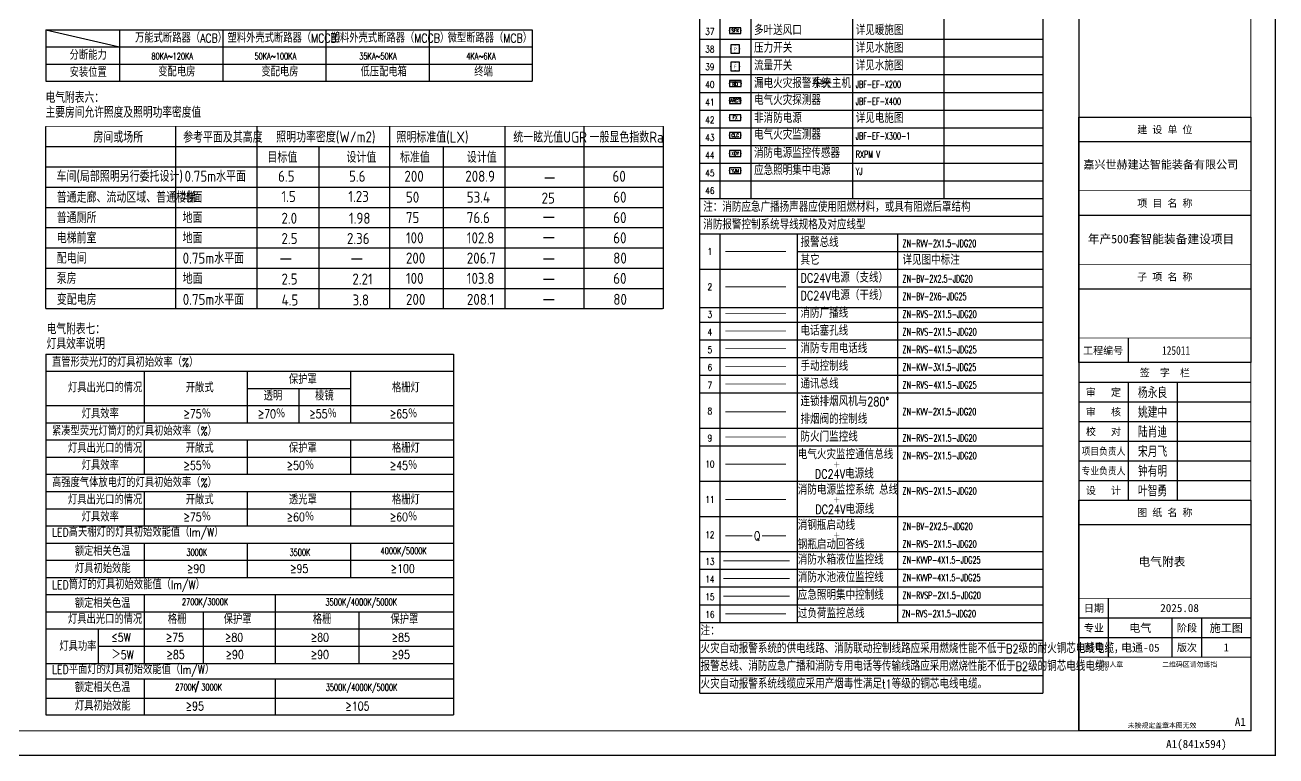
# Model space of a CAD drawing. Extents: x -1396510 to 1250330, y -1892470 to 1623980.
# Drawn here: x -1173634 to -1122695, y -222385 to -192610 of the extents above; entities that cross this region are included whole.
import ezdxf
from ezdxf.enums import TextEntityAlignment as Align

# ---------------------------------------------------------------- set-up
doc = ezdxf.new("R2010")
doc.units = 0
doc.header["$LTSCALE"] = 1000
doc.header["$MEASUREMENT"] = 0
doc.linetypes.add('DASH', pattern=[0.35, 0.25, -0.1])
doc.layers.get('Defpoints').update_dxf_attribs({"color": 210})
for name, color, linetype in [('0-cxFrame', 155, 'Continuous'), ('DIM-照明', 3, 'Continuous'), ('EQUIP-消防', 3, 'Continuous'), ('qianming', 155, 'Continuous'), ('TEL_TEXT', 7, 'Continuous'), ('WIRE-消防', 5, 'DASH'), ('WIRE-照明', 1, 'Continuous'), ('电气系统图', 7, 'Continuous'), ('经纶图框—文字', 3, 'Continuous')]:
    doc.layers.add(name, color=color, linetype=linetype)
doc.layers.add('0-cxText', color=131, linetype='Continuous', lineweight=25)
doc.styles.add('_TEL_ATTDEF', font='GBENOR', dxfattribs={"width": 0.8, "height": 3, "bigfont": 'GBCBIG'})
doc.styles.add('_TEL_DIM', font='SIMPLEX', dxfattribs={"width": 0.8, "height": 3.5, "bigfont": 'HZTXT'})
doc.styles.add('BZHZ', font='bzxw', dxfattribs={"width": 0.8, "bigfont": 'bzhz'})
doc.styles.add('cx_biaoti', font='')
doc.styles.add('cx_tuming', font='simhei.ttf')
doc.styles.add('cx_tuqian1', font='')
doc.styles.add('GPS', font='gbenor.shx', dxfattribs={"width": 0.8, "bigfont": 'gbcbig.shx'})
doc.styles.get("Standard").update_dxf_attribs({"font": 'gbenor.shx', "bigfont": 'gbcbig.shx'})
doc.styles.add('TG_LINETYPE', font='SIMPLEX', dxfattribs={"width": 0.8, "height": 3, "bigfont": 'HZTXT'})
doc.styles.add('TKJY_宋体', font='', dxfattribs={"width": 0.8})
doc.styles.add('黑体', font='simhei.ttf', dxfattribs={"height": 12})
doc.styles.get('cx_biaoti').set_extended_font_data('SimSun')
doc.styles.get('cx_tuqian1').set_extended_font_data('SimSun')
doc.styles.get('TKJY_宋体').set_extended_font_data('SimSun')
doc.linetypes.add('TG_B', pattern='A,1,-0.3,["B",TG_LINETYPE,S=0.1,R=0,X=-0.25,Y=-0.15],0', length=1.3)
doc.linetypes.add('TG_G', pattern='A,1,-0.3,["G",TG_LINETYPE,S=0.1,R=0,X=-0.25,Y=-0.15],0', length=1.3)
doc.linetypes.add('TG_H', pattern='A,1,-0.3,["H",TG_LINETYPE,S=0.1,R=0,X=-0.25,Y=-0.15],0', length=1.3)
doc.linetypes.add('TG_M', pattern='A,1,-0.3,["M",TG_LINETYPE,S=0.1,R=0,X=-0.25,Y=-0.15],0', length=1.3)
doc.linetypes.add('TG_N', pattern='A,1,-0.3,["N",TG_LINETYPE,S=0.1,R=0,X=-0.25,Y=-0.15],0', length=1.3)
doc.linetypes.add('TG_O', pattern='A,1,-0.3,["O",TG_LINETYPE,S=0.1,R=0,X=-0.25,Y=-0.15],0', length=1.3)
doc.linetypes.add('TG_S', pattern='A,1,-0.3,["S",TG_LINETYPE,S=0.1,R=0,X=-0.25,Y=-0.15],0', length=1.3)
doc.linetypes.add('TG_X', pattern='A,1,-0.3,["X",TG_LINETYPE,S=0.1,R=0,X=-0.25,Y=-0.15],0', length=1.3)
doc.linetypes.add('TG_Y', pattern='A,1,-0.3,["Y",TG_LINETYPE,S=0.1,R=0,X=-0.25,Y=-0.15],0', length=1.3)
doc.linetypes.add('TG_YJ', pattern='A,1,-0.6,["YJ",TG_LINETYPE,S=0.1,R=0,X=-0.6,Y=-0.15],0', length=1.6)
doc.linetypes.add('TG_YW', pattern='A,1,-0.6,["YW",TG_LINETYPE,S=0.1,R=0,X=-0.6,Y=-0.15],0', length=1.6)
doc.linetypes.add('TG_Z', pattern='A,1,-0.3,["Z",TG_LINETYPE,S=0.1,R=0,X=-0.25,Y=-0.15],0', length=1.3)

# ---------------------------------------------------------------- blocks, each defined once
blk = doc.blocks.new('$equip$00001927')
for p, q in [((0.65, 0.65), (-0.65, 0.65)), ((-0.65, 0.65), (-0.65, 0)), ((-0.65, 0), (0.65, 0)), ((0.65, 0), (0.65, 0.65))]:
    blk.add_line(p, q)
for p in [(-0.65, 0.33), (0, 0.65), (0, 0), (0.65, 0.33)]:
    blk.add_point(p)
at = {"color": 7, "style": '_TEL_DIM'}
blk.add_attdef('$TEXT$', text='', height=0.34, dxfattribs=at).set_placement((0.01, 0.34), align=Align.MIDDLE_CENTER)
at = {"color": 7, "style": '_TEL_DIM', "flags": 1}
blk.add_attdef('A', text='', height=0.00002, dxfattribs=at).set_placement((0, 0), align=Align.MIDDLE_CENTER)
blk = doc.blocks.new('$equip$00001923')
for p, q in [((-0.65, 0.65), (-0.65, 0)), ((0.65, 0.65), (-0.65, 0.65)), ((-0.65, 0.5), (0.65, 0.5)), ((-0.65, 0), (0.65, 0)), ((0.65, 0), (0.65, 0.65))]:
    blk.add_line(p, q)
for p in [(-0.65, 0.33), (0, 0.65), (0, 0), (0.65, 0.33)]:
    blk.add_point(p)
at = {"color": 7, "style": '_TEL_DIM'}
blk.add_attdef('$TEXT$', text='', height=0.36, dxfattribs=at).set_placement((-0.02, 0.24), align=Align.MIDDLE_CENTER)
at = {"color": 7, "style": '_TEL_DIM', "flags": 1}
blk.add_attdef('A', text='', height=0.00002, dxfattribs=at).set_placement((0, 0), align=Align.MIDDLE_CENTER)
blk = doc.blocks.new('$equip$00003128')
for p, q in [((-0.5, 0.5), (-0.5, -0.5)), ((0.5, 0.5), (-0.5, 0.5)), ((0.5, -0.5), (0.5, 0.5)), ((-0.5, -0.5), (0.5, -0.5))]:
    blk.add_line(p, q)
at = {"const_width": 0.0571}
blk.add_lwpolyline([(-0.5, 0.5), (0.5, 0.5), (0.5, -0.5), (-0.5, -0.5), (-0.5, 0.5), (0.5, 0.5)], dxfattribs=at)
for p in [(-0.5, 0), (0, 0.5), (0.5, 0), (0, -0.5)]:
    blk.add_point(p)
at = {"color": 7, "style": '_TEL_DIM'}
blk.add_attdef('$TEXT$', text='', height=0.4, dxfattribs=at).set_placement((0.03, -0.01), align=Align.MIDDLE_CENTER)
at = {"color": 7, "style": '_TEL_DIM', "flags": 1}
for tag, height, p in [('A', 0.00002, (0, 0)), ('B', 0.4, (0.75, -0.25))]:
    blk.add_attdef(tag, text='', height=height, dxfattribs=at).set_placement(p, align=Align.MIDDLE_CENTER)
blk = doc.blocks.new('$equip$00002755')
for p, q in [((0.5, 0.5), (-0.5, 0.5)), ((-0.5, 0.5), (-0.5, -0.5)), ((0.5, -0.5), (0.5, 0.5)), ((-0.5, -0.5), (0.5, -0.5))]:
    blk.add_line(p, q)
at = {"const_width": 0.0571}
blk.add_lwpolyline([(-0.5, 0.5), (0.5, 0.5), (0.5, -0.5), (-0.5, -0.5), (-0.5, 0.5), (0.5, 0.5)], dxfattribs=at)
for p in [(-0.5, 0), (0, 0.5), (0.5, 0), (-0.03, -0.5)]:
    blk.add_point(p)
at = {"color": 7}
blk.add_attdef('$TEXT$', text='', height=0.4, dxfattribs=at).set_placement((0.03, -0.01), align=Align.MIDDLE_CENTER)
at = {"color": 7, "flags": 1}
for tag, height, p in [('A', 0.00002, (0, 0)), ('B', 0.4, (0.75, -0.25))]:
    blk.add_attdef(tag, text='', height=height, dxfattribs=at).set_placement(p, align=Align.MIDDLE_CENTER)
blk = doc.blocks.new('A$C48467441')
at = {"layer": '电气系统图', "const_width": 15}
for points in [[(0, 100), (200, 100)], [(100, 0), (100, 200)]]:
    blk.add_lwpolyline(points, dxfattribs=at)
blk = doc.blocks.new('zjcx_lan_qianzi(Dragon)')
for p, q in [((-7000, 4800), (0, 4800)), ((-5000, 4800), (-5000, 0)), ((-3000, 4800), (-3000, 0)), ((-7000, 4000), (0, 4000)), ((-7000, 3200), (0, 3200)), ((-7000, 2400), (0, 2400)), ((-7000, 1600), (0, 1600)), ((-7000, 800), (0, 800))]:
    blk.add_line(p, q)
at = {"const_width": 30}
blk.add_lwpolyline([(-7000, 5600), (0, 5600)], dxfattribs=at)
blk.add_lwpolyline([(-7000, 5600), (0, 5600), (0, 0), (-7000, 0)], close=True, dxfattribs=at)
at = {"style": 'cx_biaoti'}
for s, p in [('签  字  栏', (-3500, 5200)), ('审   定', (-6000, 4400)), ('审   核', (-6000, 3600)), ('校   对', (-6000, 2800)), ('设   计', (-6000, 400))]:
    blk.add_text(s, height=300, dxfattribs=at).set_placement(p, align=Align.MIDDLE)
at = {"style": 'cx_biaoti', "width": 0.85}
for s, p in [('项目负责人', (-6000, 2000)), ('专业负责人', (-6000, 1200))]:
    blk.add_text(s, height=300, dxfattribs=at).set_placement(p, align=Align.MIDDLE)
blk = doc.blocks.new('T-签字(Dragon)')
at = {"layer": '0-cxFrame'}
blk.add_blockref('zjcx_lan_qianzi(Dragon)', (0, 0), dxfattribs=at)
at = {"layer": 'qianming', "style": 'BZHZ', "width": 0.8}
for s, p in [('杨永良', (-4000, 4400)), ('姚建中', (-4000, 3600)), ('陆肖迪', (-4000, 2800)), ('宋月飞', (-4000, 2000)), ('钟有明', (-4000, 1200)), ('叶智勇', (-4000, 400))]:
    blk.add_text(s, height=450, dxfattribs=at).set_placement(p, align=Align.MIDDLE)
blk = doc.blocks.new('zjcx_lan_tuming(Dragon)')
for p, q in [((-7000, 8400), (0, 8400)), ((-5800, 3000), (-5800, 5400)), ((-7000, 4600), (0, 4600)), ((-3200, 3000), (-3200, 4600)), ((-2000, 3000), (-2000, 4600)), ((-7000, 3800), (0, 3800))]:
    blk.add_line(p, q)
at = {"const_width": 30}
for points in [[(-7000, 9400), (0, 9400)], [(-7000, 5400), (0, 5400)], [(-7000, 3000), (0, 3000)], [(-7000, 0), (0, 0)]]:
    blk.add_lwpolyline(points, dxfattribs=at)
blk.add_lwpolyline([(-7000, 9400), (0, 9400), (0, 0), (-7000, 0)], close=True)
at = {"style": 'cx_biaoti'}
for s, p in [('图 纸 名 称', (-3500, 8900)), ('日期', (-6388, 5000)), ('专业', (-6388, 4200)), ('阶段', (-2600, 4200)), ('图号', (-6388, 3400)), ('版次', (-2600, 3400))]:
    blk.add_text(s, height=300, dxfattribs=at).set_placement(p, align=Align.MIDDLE)
for s, p in [('出图人章', (-6316, 2607)), ('二维码区请勿遮挡', (-3609, 2607)), ('未按规定盖章本图无效', (-5013, 120))]:
    blk.add_text(s, height=200, dxfattribs=at).set_placement(p)
blk = doc.blocks.new('T-图签(Dragon)')
blk.add_blockref('zjcx_lan_tuming(Dragon)', (0, 0))
at = {"color": 3, "style": 'cx_biaoti'}
for s, p in [('2025.08', (-2900, 5000)), ('电气', (-4500, 4200)), ('施工图', (-1000, 4200))]:
    blk.add_text(s, height=330, dxfattribs=at).set_placement(p, align=Align.MIDDLE)
blk = doc.blocks.new('zjcx_lan_xiangmu(Dragon)')
for p, q in [((-7000, 9000), (0, 9000)), ((-7000, 6000), (0, 6000)), ((-7000, 3000), (0, 3000)), ((-5000, 1000), (-5000, 0))]:
    blk.add_line(p, q)
at = {"const_width": 30}
for points in [[(-7000, 10000), (0, 10000)], [(-7000, 7000), (0, 7000)], [(-7000, 7000), (0, 7000)], [(-7000, 4000), (0, 4000)], [(-7000, 4000), (0, 4000)], [(-7000, 1000), (0, 1000)], [(-7000, 0), (0, 0)]]:
    blk.add_lwpolyline(points, dxfattribs=at)
blk.add_lwpolyline([(-7000, 10000), (0, 10000), (0, 0), (-7000, 0)], close=True)
at = {"style": 'cx_biaoti'}
for s, p in [('建 设 单 位', (-3500, 9500)), ('项 目 名 称', (-3500, 6500)), ('子 项 名 称', (-3500, 3500)), ('工程编号', (-6013, 500))]:
    blk.add_text(s, height=300, dxfattribs=at).set_placement(p, align=Align.MIDDLE)
blk = doc.blocks.new('T-项目(Dragon)')
blk.add_blockref('zjcx_lan_xiangmu(Dragon)', (0, 0))
at = {"color": 3, "style": 'cx_tuming'}
for s, height, p in [('嘉兴世赫建达智能装备有限公司', 330, (-6816, 7901)), ('年产500套智能装备建设项目 ', 350, (-6638, 4859))]:
    blk.add_text(s, height=height, dxfattribs=at).set_placement(p)
at = {"layer": '经纶图框—文字', "color": 4, "style": 'TKJY_宋体', "width": 0.8}
blk.add_text('125011', height=350, dxfattribs=at).set_placement((-3042, 316), align=Align.CENTER)
blk = doc.blocks.new('zjcx_T1(Dragon)')
at = {"layer": '0-cxFrame', "const_width": 50}
blk.add_lwpolyline([(-7000, 0), (0, 0), (0, 57400), (-7000, 57400)], close=True, dxfattribs=at)
at = {"layer": '0-cxFrame'}
for name, p in [('T-项目(Dragon)', (0, 15000)), ('T-签字(Dragon)', (0, 9400)), ('T-图签(Dragon)', (0, 0))]:
    blk.add_blockref(name, p, dxfattribs=at)
blk = doc.blocks.new('TK22.A1 L(Dragon)')
at = {"layer": '0-cxFrame', "color": 7, "const_width": 0.5}
blk.add_lwpolyline([(0, 0), (-841, 0), (-841, 594), (0, 594)], close=True, dxfattribs=at)
at = {"layer": '0-cxFrame', "const_width": 0.5}
for points in [[(-80, 10), (-821, 10), (-821, 584), (-80, 584)], [(-10, 10), (-80, 10), (-80, 584), (-10, 584)]]:
    blk.add_lwpolyline(points, close=True, dxfattribs=at)
at = {"layer": '0-cxFrame', "xscale": 0.01, "yscale": 0.01, "zscale": 0.01}
blk.add_blockref('zjcx_T1(Dragon)', (-10, 10), dxfattribs=at)
at = {"style": '黑体', "flags": 4}
blk.add_attdef('图幅', text='', height=3.3, dxfattribs=at).set_placement((-40, 3), align=Align.RIGHT)
at = {"layer": '0-cxFrame', "style": '黑体'}
blk.add_text('(841x594)', height=3.3, dxfattribs=at).set_placement((-40, 3))
at = {"layer": '0-cxText', "flags": 4}
for tag, height, style, p in [('建设单位', 3.5, 'cx_tuming', (-45, 240)), ('项目名称', 3.5, 'cx_tuming', (-45, 210)), ('子项名称', 3.5, 'cx_tuming', (-45, 180)), ('工程编号', 3.3, 'cx_tuqian1', (-35, 165)), ('图名1', 3.5, 'cx_tuming', (-45, 87)), ('图名2', 3.5, 'cx_tuming', (-45, 79)), ('图名3', 3.5, 'cx_tuming', (-45, 71)), ('出图日期', 3.3, 'cx_tuqian1', (-39, 60)), ('专业', 3.3, 'cx_tuqian1', (-55, 52)), ('图号', 3.3, 'cx_tuqian1', (-55, 44)), ('版次', 3.3, 'cx_tuqian1', (-20, 44))]:
    blk.add_attdef(tag, text='', height=height, dxfattribs=dict(at, style=style)).set_placement(p, align=Align.MIDDLE)
at = {"layer": 'Defpoints', "color": 6, "flags": 4}
for tag, height, style, p in [('tufu', 3.3, '黑体', (-12, 12)), ('dwfname', 4, 'cx_tuqian1', (-80, 3))]:
    blk.add_attdef(tag, text='', height=height, dxfattribs=dict(at, style=style)).set_placement(p, align=Align.RIGHT)

msp = doc.modelspace()

# ---------------------------------------------------------------- linework, layer by layer
for p, q in [((-1172779.6, -192802.2), (-1152979.6, -192802.2)), ((-1172779.6, -192802.2), (-1172779.6, -194902.2)), ((-1169779.6, -192802.2), (-1169779.6, -194902.2)), ((-1165579.6, -192802.2), (-1165579.6, -194902.2)), ((-1161379.6, -192802.2), (-1161379.6, -194902.2)), ((-1157179.6, -192802.2), (-1157179.6, -194902.2)), ((-1152979.6, -192802.2), (-1152979.6, -194902.2)), ((-1172779.6, -193502.2), (-1152979.6, -193502.2)), ((-1172779.6, -194202.2), (-1152979.6, -194202.2)), ((-1172779.6, -194902.2), (-1152979.6, -194902.2)), ((-1172779.6, -204163.5), (-1172779.6, -196738.5)), ((-1167488.5, -204163.5), (-1167488.5, -196738.5)), ((-1164180.7, -204163.5), (-1164180.7, -196738.5)), ((-1158784.5, -204163.5), (-1158784.5, -196738.5)), ((-1154080.6, -204163.5), (-1154080.6, -196738.5)), ((-1150859, -204163.5), (-1150859, -196738.5)), ((-1147643.8, -196738.5), (-1147643.8, -204163.5)), ((-1172779.6, -197563.5), (-1147643.8, -197563.5)), ((-1161657.2, -204163.5), (-1161657.2, -197563.5)), ((-1156594.6, -204163.5), (-1156594.6, -197563.5)), ((-1172779.6, -198388.5), (-1147643.8, -198388.5)), ((-1152463.4, -198831.5, 54950), (-1152069.7, -198831.5, 54950)), ((-1172779.6, -199213.5), (-1147678.5, -199213.5)), ((-1172779.6, -200038.5), (-1147678.5, -200038.5)), ((-1152521.7, -200435.8), (-1152084.2, -200435.8)), ((-1172779.6, -200863.5), (-1147678.5, -200863.5)), ((-1172779.6, -201688.5), (-1147678.5, -201688.5)), ((-1152521.7, -201260.8), (-1152084.2, -201260.8)), ((-1163227.6, -202134), (-1162790.2, -202134)), ((-1160338.3, -202134), (-1159900.8, -202134)), ((-1152521.7, -202134), (-1152084.2, -202134)), ((-1172779.6, -202513.5), (-1147678.5, -202513.5)), ((-1152521.7, -202959), (-1152084.2, -202959)), ((-1172779.6, -203338.5), (-1147678.5, -203338.5)), ((-1172779.6, -204163.5), (-1147678.5, -204163.5)), ((-1172779.6, -204163.5), (-1147678.5, -204163.5)), ((-1172779.6, -204163.5), (-1147678.5, -204163.5)), ((-1172779.6, -204163.5), (-1147678.5, -204163.5)), ((-1172779.6, -204163.5), (-1147678.5, -204163.5)), ((-1152521.7, -203784), (-1152084.2, -203784)), ((-1172786.8, -206011), (-1156186.8, -206011)), ((-1172786.8, -206011), (-1172786.8, -220711)), ((-1156186.8, -206011), (-1156186.8, -220711)), ((-1172786.8, -206711), (-1156186.8, -206711)), ((-1168786.8, -206711), (-1168786.8, -208811)), ((-1164586.8, -206711), (-1164586.8, -208811)), ((-1160386.8, -206711), (-1160386.8, -208811)), ((-1164586.8, -207411), (-1160386.8, -207411)), ((-1162486.8, -207411), (-1162486.8, -208811)), ((-1172786.8, -208111), (-1156186.8, -208111)), ((-1172786.8, -208811), (-1156186.8, -208811)), ((-1172786.8, -209511), (-1156186.8, -209511)), ((-1168786.8, -209511), (-1168786.8, -210911)), ((-1164586.8, -209511), (-1164586.8, -210911)), ((-1160386.8, -209511), (-1160386.8, -210911)), ((-1172786.8, -210211), (-1156186.8, -210211)), ((-1172786.8, -210911), (-1156186.8, -210911)), ((-1172786.8, -211611), (-1156186.8, -211611)), ((-1168786.8, -211611), (-1168786.8, -213011)), ((-1164586.8, -211611), (-1164586.8, -213011)), ((-1160386.8, -211611), (-1160386.8, -213011)), ((-1172786.8, -212311), (-1156186.8, -212311))]:
    msp.add_line(p, q)
at = {"color": 0}
for p, q in [((-1172786.8, -213011), (-1156186.8, -213011)), ((-1172786.8, -213711), (-1156186.8, -213711)), ((-1168786.8, -213711), (-1168786.8, -215111)), ((-1164586.8, -213711), (-1164586.8, -215111)), ((-1160386.8, -213711), (-1160386.8, -215111)), ((-1172786.8, -214411), (-1156186.8, -214411)), ((-1172786.8, -215111), (-1156186.8, -215111)), ((-1172786.8, -215811), (-1156186.8, -215811)), ((-1163447.3, -215811), (-1163447.3, -218611)), ((-1172786.8, -216511), (-1156186.8, -216511)), ((-1166373.8, -216511), (-1166373.8, -218611)), ((-1160039.3, -216511), (-1160039.3, -218611)), ((-1172786.8, -217211), (-1156186.8, -217211)), ((-1170650.3, -217911), (-1156186.8, -217911)), ((-1172786.8, -218611), (-1156186.8, -218611)), ((-1172786.8, -219239.5), (-1156186.8, -219239.5)), ((-1168786.8, -219239.5), (-1168786.8, -220711)), ((-1163449.8, -219239.5), (-1163449.8, -220711)), ((-1172786.8, -220023), (-1156186.8, -220023)), ((-1172786.8, -220711), (-1156186.8, -220711))]:
    msp.add_line(p, q, dxfattribs=at)
at = {"const_width": 25}
msp.add_lwpolyline([(-1172779.6, -196738.5), (-1172779.6, -204163.5), (-1147643.8, -204163.5), (-1147643.8, -196738.5)], close=True, dxfattribs=at)
at = {"layer": 'TEL_TEXT'}
for p, q in [((-1146152, -219821.3), (-1146152, -165832.2)), ((-1145342, -165832.2), (-1145342, -199672.2)), ((-1144082, -165832.2), (-1144082, -199672.2)), ((-1139942, -165832.2), (-1139942, -199672.2)), ((-1132182, -165832.2), (-1132182, -219821.3)), ((-1136222, -183832.2), (-1136222, -199672.2)), ((-1172779.6, -192802.2), (-1169779.6, -193502.2)), ((-1146152, -193192.2), (-1132182, -193192.2)), ((-1146152, -193912.2), (-1132182, -193912.2)), ((-1146152, -194632.2), (-1132182, -194632.2)), ((-1146152, -195352.2), (-1132182, -195352.2)), ((-1146152, -196072.2), (-1132182, -196072.2)), ((-1146152, -196792.2), (-1132182, -196792.2)), ((-1146152, -197512.2), (-1132182, -197512.2)), ((-1146152, -198232.2), (-1132182, -198232.2)), ((-1146152, -198952.2), (-1132182, -198952.2)), ((-1146152, -199672.2), (-1132182, -199672.2)), ((-1146152, -200392.2), (-1132182, -200392.2)), ((-1146152, -201112.2), (-1132182, -201112.2)), ((-1145342, -201112.2), (-1145342, -216941.3)), ((-1142192, -201112.2), (-1142192, -216941.3)), ((-1138111.5, -201112.2), (-1138111.5, -216941.3)), ((-1142192, -201832.2), (-1132182, -201832.2)), ((-1146152, -202552.2), (-1132182, -202552.2)), ((-1142192, -203272.2), (-1132182, -203272.2)), ((-1146152, -204122.1), (-1132182, -204122.1)), ((-1146152, -204712.2), (-1132182, -204712.2)), ((-1146152, -205432.2), (-1132182, -205432.2)), ((-1146152, -206152.2), (-1132182, -206152.2)), ((-1146152, -206872.2), (-1132182, -206872.2)), ((-1146152, -207592.2), (-1132182, -207592.2)), ((-1146152, -209032.2), (-1132182, -209032.2)), ((-1146152, -209752.2), (-1132182, -209752.2)), ((-1146152, -211192.2), (-1132182, -211192.2)), ((-1146152, -212632.2), (-1132182, -212632.2)), ((-1146152, -214061.3), (-1132182, -214061.3)), ((-1146152, -214781.3), (-1132182, -214781.3)), ((-1146152, -215501.3), (-1132182, -215501.3)), ((-1146152, -216221.3), (-1132182, -216221.3)), ((-1146152, -216941.3), (-1132182, -216941.3)), ((-1146152, -217661.3), (-1132182, -217661.3)), ((-1146152, -218381.3), (-1132182, -218381.3)), ((-1146152, -219101.3), (-1132182, -219101.3)), ((-1146152, -219821.3), (-1132182, -219821.3))]:
    msp.add_line(p, q, dxfattribs=at)
at = {"layer": 'TEL_TEXT', "color": 0}
for p, q in [((-1168786.8, -215811), (-1168786.8, -218611)), ((-1170650.3, -217211), (-1170650.3, -218611)), ((-1166690.8, -219786.2), (-1166561.8, -219330.2))]:
    msp.add_line(p, q, dxfattribs=at)
at = {"layer": 'WIRE-消防', "color": 1, "linetype": 'Continuous', "const_width": 35}
msp.add_lwpolyline([(-1145117, -201832.2), (-1142642, -201832.2)], dxfattribs=at)
at = {"layer": 'WIRE-消防', "color": 4, "linetype": 'DASH', "const_width": 35}
msp.add_lwpolyline([(-1145117, -203272.2), (-1142642, -203272.2)], dxfattribs=at)
at = {"layer": 'WIRE-消防', "color": 2, "linetype": 'TG_B', "const_width": 35}
msp.add_lwpolyline([(-1145117, -204352.2), (-1142642, -204352.2)], dxfattribs=at)
at = {"layer": 'WIRE-消防', "color": 6, "linetype": 'TG_H', "const_width": 35}
msp.add_lwpolyline([(-1145117, -205072.2), (-1142642, -205072.2)], dxfattribs=at)
at = {"layer": 'WIRE-消防', "color": 3, "linetype": 'TG_Z', "const_width": 35}
msp.add_lwpolyline([(-1145117, -205792.2), (-1142642, -205792.2)], dxfattribs=at)
at = {"layer": 'WIRE-消防', "color": 4, "linetype": 'TG_N', "const_width": 35}
msp.add_lwpolyline([(-1145117, -206512.2), (-1142642, -206512.2)], dxfattribs=at)
at = {"layer": 'WIRE-消防', "color": 1, "linetype": 'TG_O', "const_width": 35}
msp.add_lwpolyline([(-1145117, -207232.2), (-1142642, -207232.2)], dxfattribs=at)
at = {"layer": 'WIRE-消防', "color": 2, "linetype": 'TG_S', "const_width": 35}
msp.add_lwpolyline([(-1145117, -208363.5), (-1142642, -208363.5)], dxfattribs=at)
at = {"layer": 'WIRE-消防', "color": 4, "linetype": 'TG_M', "const_width": 35}
msp.add_lwpolyline([(-1145117, -209392.2), (-1142642, -209392.2)], dxfattribs=at)
at = {"layer": 'WIRE-消防', "color": 1, "linetype": 'TG_Y', "const_width": 35}
msp.add_lwpolyline([(-1145117, -210497.9), (-1142642, -210497.9)], dxfattribs=at)
at = {"layer": 'WIRE-消防', "color": 1, "linetype": 'TG_X', "const_width": 35}
msp.add_lwpolyline([(-1145117, -211937.9), (-1142642, -211937.9)], dxfattribs=at)
at = {"layer": 'WIRE-消防', "color": 6, "linetype": 'TG_G', "const_width": 35}
msp.add_lwpolyline([(-1145117, -216595.2), (-1142642, -216595.2)], dxfattribs=at)
at = {"layer": 'WIRE-照明', "color": 4, "linetype": 'Continuous', "const_width": 40}
for points in [[(-1145117, -213413.9), (-1144022.9, -213413.9)], [(-1143622.9, -213413.9), (-1142642, -213413.9)]]:
    msp.add_lwpolyline(points, dxfattribs=at)
at = {"layer": 'WIRE-照明', "linetype": 'TG_YW', "const_width": 40}
for points in [[(-1145196.8, -214432.2), (-1142495.8, -214432.2)], [(-1145196.8, -215152.2), (-1142495.8, -215152.2)]]:
    msp.add_lwpolyline(points, dxfattribs=at)
at = {"layer": 'WIRE-照明', "linetype": 'TG_YJ', "const_width": 40}
msp.add_lwpolyline([(-1145196.8, -215872.2), (-1142495.8, -215872.2)], dxfattribs=at)

# ---------------------------------------------------------------- block references
at = {"layer": '0-cxFrame'}
ref = msp.add_blockref('TK22.A1 L(Dragon)', (-1122720, -222360), dxfattribs=dict(at, xscale=100, yscale=100, zscale=100))
ref.add_attrib('图名2', '电气附表 ', dxfattribs={"layer": '0-cxText', "height": 350, "style": 'cx_tuming'}).set_placement((-1127220, -214460), align=Align.MIDDLE)
ref.add_attrib('图号', '电通-05', dxfattribs={"layer": '0-cxText', "height": 330, "style": 'cx_tuqian1'}).set_placement((-1128220, -217960), align=Align.MIDDLE)
ref.add_attrib('版次', '1', dxfattribs={"layer": '0-cxText', "height": 330, "style": 'cx_tuqian1'}).set_placement((-1124720, -217960), align=Align.MIDDLE)
ref.add_attrib('图幅', 'A1', dxfattribs={"layer": '0', "height": 330, "style": '黑体'}).set_placement((-1126720, -222060), align=Align.RIGHT)
ref.add_attrib('tufu', 'A1', dxfattribs={"layer": 'Defpoints', "color": 6, "height": 330, "style": '黑体'}).set_placement((-1123920, -221160), align=Align.RIGHT)
at = {"layer": 'EQUIP-消防'}
ref = msp.add_blockref('$equip$00001927', (-1144714.2, -192955.7), dxfattribs=dict(at, xscale=360, yscale=360, zscale=360, rotation=1.121355628417408e-07))
ref.add_attrib('$TEXT$', 'SFK', dxfattribs={"layer": '0', "color": 7, "height": 135, "rotation": 0.00001, "style": '_TEL_DIM', "width": 0.9}).set_placement((-1144714.2, -192838.7), align=Align.MIDDLE_CENTER)
ref = msp.add_blockref('$equip$00002755', (-1144719.9, -193585.7), dxfattribs=dict(at, xscale=350.0000000000001, yscale=350.0000000000001, zscale=350.0000000000001, rotation=1.121355609031169e-07))
ref.add_attrib('$TEXT$', 'P', dxfattribs={"layer": '0', "color": 7, "height": 140, "rotation": 0.00001, "style": '_TEL_ATTDEF'}).set_placement((-1144710.8, -193588.3), align=Align.MIDDLE_CENTER)
ref = msp.add_blockref('$equip$00003128', (-1144719.9, -194299.2), dxfattribs=dict(at, xscale=350.0000000000001, yscale=350.0000000000001, zscale=350.0000000000001, rotation=1.121355609031169e-07))
ref.add_attrib('$TEXT$', 'F', dxfattribs={"layer": '0', "color": 7, "height": 140, "rotation": 0.00001, "style": '_TEL_ATTDEF'}).set_placement((-1144710.8, -194301.8), align=Align.MIDDLE_CENTER)
at = {"layer": 'EQUIP-消防', "xscale": 360, "yscale": 360, "zscale": 360, "rotation": 1.121355628417408e-07}
msp.add_blockref('$equip$00001923', (-1144712, -195109.2), dxfattribs=at).add_auto_attribs({'$TEXT$': 'RD'})
at = {"layer": 'EQUIP-消防'}
ref = msp.add_blockref('$equip$00001927', (-1144714.2, -195804.1), dxfattribs=dict(at, xscale=360, yscale=360, zscale=360, rotation=1.121355628417408e-07))
ref.add_attrib('$TEXT$', 'ARCT', dxfattribs={"layer": '0', "color": 7, "height": 135, "rotation": 0.00001, "style": '_TEL_DIM', "width": 0.8}).set_placement((-1144714.2, -195687.1), align=Align.MIDDLE_CENTER)
ref = msp.add_blockref('$equip$00001927', (-1144714.2, -196498.3), dxfattribs=dict(at, xscale=360, yscale=360, zscale=360, rotation=1.121355628417408e-07))
ref.add_attrib('$TEXT$', 'FX', dxfattribs={"layer": '0', "color": 7, "height": 135, "rotation": 0.00001, "style": '_TEL_DIM', "width": 0.9}).set_placement((-1144714.2, -196381.3), align=Align.MIDDLE_CENTER)
ref = msp.add_blockref('$equip$00001927', (-1144714.2, -197215.8), dxfattribs=dict(at, xscale=360, yscale=360, zscale=360, rotation=1.121355628417408e-07))
ref.add_attrib('$TEXT$', 'CLC', dxfattribs={"layer": '0', "color": 7, "height": 135, "rotation": 0.00001, "style": '_TEL_DIM', "width": 0.9}).set_placement((-1144714.2, -197098.8), align=Align.MIDDLE_CENTER)
ref = msp.add_blockref('$equip$00001927', (-1144714.2, -197960.2), dxfattribs=dict(at, xscale=360, yscale=360, zscale=360, rotation=1.121355628417408e-07))
ref.add_attrib('$TEXT$', 'XDY', dxfattribs={"layer": '0', "color": 7, "height": 135, "rotation": 0.00001, "style": '_TEL_DIM', "width": 0.9}).set_placement((-1144714.2, -197843.2), align=Align.MIDDLE_CENTER)
ref = msp.add_blockref('$equip$00001927', (-1144714.2, -198661.2), dxfattribs=dict(at, xscale=360, yscale=360, zscale=360, rotation=1.121355628417408e-07))
ref.add_attrib('$TEXT$', 'YJM', dxfattribs={"layer": '0', "color": 7, "height": 135, "rotation": 0.00001, "style": '_TEL_DIM', "width": 0.9}).set_placement((-1144714.2, -198544.2), align=Align.MIDDLE_CENTER)
at = {"layer": 'TEL_TEXT', "xscale": 1.125, "yscale": 1.125, "zscale": 1.125}
for p in [(-1140694.1, -210623.7), (-1140694.1, -212063.7), (-1140694.1, -213503.7)]:
    msp.add_blockref('A$C48467441', p, dxfattribs=at)

# ---------------------------------------------------------------- texts
at = {"style": 'GPS'}
for s, p in [('房间或场所', (-1170849.8, -197401.5)), ('参考平面及其高度', (-1167197.7, -197401.5)), ('照明功率密度(W/m2)', (-1163407, -197394.4)), ('照明标准值(LX)', (-1158509.7, -197401.5)), ('统一眩光值UGR', (-1153750.7, -197401.5)), ('一般显色指数Ra', (-1150646.2, -197401.5)), ('目标值', (-1163763.4, -198219.4)), ('设计值', (-1160546.1, -198219.4)), ('标准值', (-1158364.4, -198219.4)), ('设计值', (-1155639.6, -198219.4)), ('车间(局部照明另行委托设计)', (-1172349.7, -198996, 54950)), ('0.75m水平面', (-1167138.3, -198996, 54950)), ('6.5', (-1163330.4, -198996, 54950)), ('5.6', (-1160441, -198996, 54950)), ('200', (-1158185.4, -198996, 54950)), ('208.9', (-1155706.6, -198996, 54950)), ('60', (-1149710.4, -198996, 54950)), ('普通走廊、流动区域、普通楼梯', (-1172342.4, -199847.4)), ('地面', (-1167217.5, -199847.4)), ('1.5', (-1163191.5, -199818.7)), ('1.23', (-1160470.1, -199818.7)), ('50', (-1158123.5, -199847.4)), ('53.4', (-1155644.7, -199847.4)), ('25', (-1152600.1, -199884.6)), ('60', (-1149681.2, -199847.4)), ('普通厕所', (-1172342.4, -200679.4)), ('地面', (-1167217.5, -200679.4)), ('2.0', (-1163191.5, -200706.2)), ('1.98', (-1160443.7, -200706.2)), ('75', (-1158123.5, -200679.4)), ('76.6', (-1155644.7, -200679.4)), ('60', (-1149681.2, -200679.4)), ('电梯前室', (-1172342.4, -201504.4)), ('地面', (-1167217.5, -201504.4)), ('2.5', (-1163191.5, -201531.2)), ('2.36', (-1160527.2, -201531.2)), ('100', (-1158123.5, -201504.4)), ('102.8', (-1155644.7, -201504.4)), ('60', (-1149681.2, -201504.4)), ('配电间', (-1172342.4, -202329.4)), ('0.75m水平面', (-1167214.6, -202331.1)), ('200', (-1158123.5, -202329.4)), ('206.7', (-1155644.7, -202329.4)), ('80', (-1149681.2, -202329.4)), ('泵房', (-1172342.4, -203154.4)), ('地面', (-1167214.6, -203156.1)), ('2.5', (-1163191.5, -203181.2)), ('2.21', (-1160302.2, -203181.2)), ('100', (-1158123.5, -203154.4)), ('103.8', (-1155644.7, -203154.4)), ('60', (-1149681.2, -203154.4)), ('变配电房', (-1172338.4, -204009.6)), ('0.75m水平面', (-1167210.5, -204011.3)), ('4.5', (-1163187.5, -204036.4)), ('3.8', (-1160298.1, -204036.4)), ('200', (-1158119.5, -204009.6)), ('208.1', (-1155640.6, -204009.6)), ('80', (-1149677.1, -204009.6))]:
    msp.add_text(s, height=450, dxfattribs=at).set_placement(p)
at = {"layer": 'DIM-照明', "color": 4, "linetype": 'ByBlock', "style": '_TEL_DIM', "width": 0.8}
msp.add_text('Q', height=350, dxfattribs=at).set_placement((-1143822.9, -213413.9), align=Align.MIDDLE_CENTER)
at = {"layer": 'TEL_TEXT', "style": '_TEL_DIM'}
for s, height, width, p in [('万能式断路器（ACB）', 350, 0.8, (-1169152.4, -193319.4)), ('塑料外壳式断路器（MCCB）', 350, 0.8, (-1165385.7, -193319.4)), ('塑料外壳式断路器（MCCB）', 350, 0.8, (-1161185.7, -193319.4)), ('微型断路器（MCB）', 350, 0.8, (-1156425.7, -193319.4)), ('分断能力', 350, 0.8, (-1171816.4, -194019.4)), ('80KA~120KA', 280, 0.6, (-1168487.6, -194019.4)), ('50KA~100KA', 280, 0.6, (-1164287.6, -194019.4)), ('35KA~50KA', 280, 0.6, (-1160023.6, -194019.4)), ('4KA~6KA', 280, 0.6, (-1155663.6, -194019.4)), ('安装位置', 350, 0.8, (-1171815.3, -194719.4)), ('变配电房', 350, 0.8, (-1168208.7, -194697.2)), ('变配电房', 350, 0.8, (-1164008.7, -194697.2)), ('低压配电箱', 350, 0.8, (-1159970.8, -194697.2)), ('终端', 350, 0.8, (-1155340.8, -194697.2)), ('电气附表六：', 450, 0.8, (-1172796.6, -195786.5)), ('主要房间允许照度及照明功率密度值', 450, 0.8, (-1172796.6, -196386.5)), ('报警总线', 360, 0.8, (-1142057, -201652.2)), ('ZN-RVV-2X1.5-JDG20', 288, 0.6, (-1137903.5, -201652.2)), ('其它', 360, 0.8, (-1142057, -202372.2)), ('详见图中标注', 360, 0.8, (-1137903.5, -202372.2)), ('DC24V电源（支线）', 360, 0.8, (-1142057, -203092.2)), ('ZN-BV-2X2.5-JDG20', 288, 0.6, (-1137903.5, -203092.2)), ('DC24V电源（干线）', 360, 0.8, (-1142057, -203812.2)), ('ZN-BV-2X6-JDG25', 288, 0.6, (-1137903.5, -203812.2)), ('消防广播线', 360, 0.8, (-1142057, -204532.2)), ('ZN-RVS-2X1.5-JDG20', 288, 0.6, (-1137903.5, -204532.2)), ('电气附表七：', 450, 0.8, (-1172752.9, -205211)), ('电话塞孔线', 360, 0.8, (-1142057, -205252.2)), ('ZN-RVS-2X1.5-JDG20', 288, 0.6, (-1137903.5, -205252.2)), ('灯具效率说明', 450, 0.8, (-1172752.9, -205811)), ('消防专用电话线', 360, 0.8, (-1142057, -205972.2)), ('ZN-RVS-4X1.5-JDG25', 288, 0.6, (-1137903.5, -205972.2)), ('直管形荧光灯的灯具初始效率（%）', 350, 0.8, (-1172536.3, -206528.2)), ('手动控制线', 360, 0.8, (-1142057, -206692.2)), ('ZN-KVV-3X1.5-JDG25', 288, 0.6, (-1137903.5, -206692.2)), ('灯具出光口的情况', 350, 0.8, (-1171884.8, -207564.8)), ('开敞式', 350, 0.8, (-1167087, -207564.8)), ('保护罩', 350, 0.8, (-1162889.2, -207228.2)), ('格栅灯', 350, 0.8, (-1158690.3, -207564.8)), ('通讯总线', 360, 0.8, (-1142057, -207412.2)), ('ZN-RVS-4X1.5-JDG25', 288, 0.6, (-1137903.5, -207412.2)), ('透明', 350, 0.8, (-1163915.9, -207898.8)), ('棱镜', 350, 0.8, (-1161822.5, -207898.8)), ('连锁排烟风机与280°', 360, 0.8, (-1142057, -208132.2)), ('灯具效率', 350, 0.8, (-1171324.8, -208628.2)), ('≥75％', 350, 0.8, (-1167182.8, -208625.4)), ('≥70％', 350, 0.8, (-1164158.3, -208625.4)), ('≥55％', 350, 0.8, (-1162058.3, -208625.4)), ('≥65％', 350, 0.8, (-1158782.8, -208625.4)), ('ZN-KVV-2X1.5-JDG20', 288, 0.6, (-1137903.5, -208501.7)), ('排烟阀的控制线', 360, 0.8, (-1142057, -208852.2)), ('紧凑型荧光灯筒灯的灯具初始效率（%）', 350, 0.8, (-1172536.3, -209328.2)), ('防火门监控线', 360, 0.8, (-1142057, -209572.2)), ('ZN-RVS-2X1.5-JDG20', 288, 0.6, (-1137903.5, -209572.2)), ('灯具出光口的情况', 350, 0.8, (-1171884.8, -210028.2)), ('开敞式', 350, 0.8, (-1167087, -210028.2)), ('保护罩', 350, 0.8, (-1162889.2, -210028.2)), ('格栅灯', 350, 0.8, (-1158690.3, -210028.2)), ('灯具效率', 350, 0.8, (-1171324.8, -210728.2)), ('≥55％', 350, 0.8, (-1167182.8, -210725.4)), ('≥50％', 350, 0.8, (-1162982.8, -210725.4)), ('≥45％', 350, 0.8, (-1158782.8, -210725.4)), ('电气火灾监控通信总线', 360, 0.8, (-1142165.4, -210292.2)), ('ZN-RVS-2X1.5-JDG20', 288, 0.6, (-1137903.5, -210292.2)), ('DC24V电源线', 360, 0.8, (-1141472.3, -211078.6)), ('高强度气体放电灯的灯具初始效率（%）', 350, 0.8, (-1172536.3, -211428.2)), ('消防电源监控系统 总线', 360, 0.8, (-1142165.4, -211732.2)), ('灯具出光口的情况', 350, 0.8, (-1171884.8, -212128.2)), ('开敞式', 350, 0.8, (-1167087, -212128.2)), ('透光罩', 350, 0.8, (-1162888.1, -212128.2)), ('格栅灯', 350, 0.8, (-1158690.3, -212128.2)), ('ZN-RVS-2X1.5-JDG20', 288, 0.6, (-1137903.5, -211732.2)), ('DC24V电源线', 360, 0.8, (-1141456.7, -212518.6)), ('灯具效率', 350, 0.8, (-1171324.8, -212828.2)), ('≥75％', 350, 0.8, (-1167182.8, -212825.4)), ('≥60％', 350, 0.8, (-1162982.8, -212825.4)), ('≥60％', 350, 0.8, (-1158782.8, -212825.4)), ('消钢瓶启动线', 360, 0.8, (-1142165.8, -213172.2)), ('ZN-BV-2X2.5-JDG20', 288, 0.6, (-1137903.5, -213172.2)), ('钢瓶启动回答线', 360, 0.8, (-1142165.8, -213958.6)), ('ZN-RVS-2X1.5-JDG20', 288, 0.6, (-1137903.5, -213892.2)), ('消防水箱液位监控线', 360, 0.8, (-1142165.4, -214580.1)), ('ZN-KVVP-4X1.5-JDG25', 288, 0.6, (-1137903.5, -214546.6)), ('消防水池液位监控线', 360, 0.8, (-1142165.4, -215300.1)), ('ZN-KVVP-4X1.5-JDG25', 288, 0.6, (-1137903.5, -215266.6)), ('应急照明集中控制线', 360, 0.8, (-1142165.4, -216020.1)), ('ZN-RVSP-2X1.5-JDG20', 288, 0.6, (-1137903.5, -215986.6))]:
    msp.add_text(s, height=height, dxfattribs=dict(at, width=width)).set_placement(p)
at = {"layer": 'TEL_TEXT', "style": '_TEL_DIM', "width": 0.8}
for s, p in [('37', (-1145747, -193012.2)), ('38', (-1145747, -193732.2)), ('39', (-1145747, -194452.2)), ('40', (-1145747, -195172.2)), ('41', (-1145747, -195892.2)), ('42', (-1145747, -196612.2)), ('43', (-1145747, -197332.2)), ('44', (-1145747, -198052.2)), ('45', (-1145747, -198772.2)), ('46', (-1145747, -199492.2)), ('1', (-1145747, -201967.2)), ('2', (-1145747, -203407.2)), ('3', (-1145747, -204532.8)), ('4', (-1145747, -205252.8)), ('5', (-1145747, -205972.8)), ('6', (-1145747, -206692.8)), ('7', (-1145747, -207412.8)), ('8', (-1145747, -208467.9)), ('9', (-1145747, -209572.2)), ('10', (-1145747, -210627.9)), ('11', (-1145747, -212067.9)), ('12', (-1145747, -213507.9)), ('13', (-1145747, -214601.3)), ('14', (-1145747, -215321.3)), ('15', (-1145747, -216041.3)), ('16', (-1145747, -216761.3))]:
    msp.add_text(s, height=270, rotation=0.00001, dxfattribs=at).set_placement(p, align=Align.CENTER)
at = {"layer": 'TEL_TEXT', "style": '_TEL_DIM'}
for s, height, width, p in [('多叶送风口', 360, 0.8, (-1143947, -193012.2)), ('详见暖施图', 360, 0.8, (-1139807, -193012.2)), ('压力开关', 360, 0.8, (-1143947, -193732.2)), ('详见水施图', 360, 0.8, (-1139807, -193732.2)), ('流量开关', 360, 0.8, (-1143947, -194452.2)), ('详见水施图', 360, 0.8, (-1139807, -194452.2)), ('漏电火灾报警系统', 360, 0.8, (-1143947, -195172.2)), ('中央主机', 360, 0.8, (-1141555.9, -195172.2)), ('JBF-EF-X200', 288, 0.6, (-1139807, -195172.2)), ('电气火灾探测器', 360, 0.8, (-1143947, -195860.6)), ('JBF-EF-X400', 288, 0.6, (-1139807, -195860.6)), ('非消防电源', 360, 0.8, (-1143947, -196591.4)), ('详见电施图', 360, 0.8, (-1139807, -196591.4)), ('电气火灾监测器', 360, 0.8, (-1143947, -197272.3)), ('JBF-EF-X300-1', 288, 0.6, (-1139807, -197272.3)), ('消防电源监控传感器', 360, 0.8, (-1143947, -198016.7)), ('RXPM V', 288, 0.6, (-1139807, -198016.7)), ('应急照明集中电源', 360, 0.8, (-1143947, -198717.7)), ('YJ', 288, 0.6, (-1139807, -198717.7)), ('注：消防应急广播扬声器应使用阻燃材料，或具有阻燃后罩结构', 360, 0.8, (-1146017, -200212.2)), ('消防报警控制系统导线规格及对应线型', 360, 0.8, (-1146017, -200932.2)), ('过负荷监控总线', 360, 0.8, (-1142165.4, -216766.8)), ('ZN-RVS-2X1.5-JDG20', 288, 0.6, (-1137931.5, -216733.2))]:
    msp.add_text(s, height=height, rotation=0.00001, dxfattribs=dict(at, width=width)).set_placement(p)
at = {"layer": 'TEL_TEXT', "color": 0, "style": '_TEL_DIM'}
for s, height, width, p in [('LED高天棚灯的灯具初始效能值（lm/W）', 350, 0.8, (-1172536.3, -213448.3)), ('额定相关色温', 350, 0.8, (-1171608.1, -214228.2)), ('4000K/5000K', 280, 0.6, (-1159154.8, -214169.7)), ('3000K', 280, 0.6, (-1167062.8, -214228.2)), ('3500K', 280, 0.6, (-1162862.8, -214228.2)), ('灯具初始效能', 350, 0.8, (-1171601.5, -214928.2)), ('≥90', 350, 0.8, (-1167040.3, -214928.2)), ('≥95', 350, 0.8, (-1162840.3, -214928.2)), ('≥100', 350, 0.8, (-1158746.9, -214928.2)), ('LED筒灯的灯具初始效能值（lm/W）', 350, 0.8, (-1172536.3, -215586.7)), ('额定相关色温', 350, 0.8, (-1171608.1, -216345.8)), ('2700K/3000K', 280, 0.6, (-1167241.8, -216245.7)), ('3500K/4000K/5000K', 280, 0.6, (-1161399.3, -216255.7)), ('灯具出光口的情况', 350, 0.8, (-1171884.8, -216995.3)), ('格栅', 350, 0.8, (-1167816.2, -216998.8)), ('保护罩', 350, 0.8, (-1165544.7, -216998.8)), ('格栅', 350, 0.8, (-1161913.1, -216998.8)), ('保护罩', 350, 0.8, (-1158753.7, -216998.8)), ('≤5W', 350, 0.8, (-1170119.3, -217728.2)), ('≥75', 350, 0.8, (-1167902.8, -217728.2)), ('≥80', 350, 0.8, (-1165495.8, -217728.2)), ('≥80', 350, 0.8, (-1161999.8, -217728.2)), ('≥85', 350, 0.8, (-1158704.8, -217728.2)), ('灯具功率', 350, 0.8, (-1172237.8, -218097.7)), ('＞5W', 350, 0.8, (-1170110.9, -218437.7)), ('≥85', 350, 0.8, (-1167874.1, -218428.2)), ('≥90', 350, 0.8, (-1165467.1, -218428.2)), ('≥90', 350, 0.8, (-1161999.8, -218428.2)), ('≥95', 350, 0.8, (-1158704.8, -218428.2)), ('LED平面灯的灯具初始效能值（lm/W）', 350, 0.8, (-1172536.3, -219039.9)), ('额定相关色温', 350, 0.8, (-1171608.1, -219774.3)), ('2700K', 280, 0.6, (-1167513.8, -219720.7)), ('3000K', 280, 0.6, (-1166455.8, -219720.7)), ('3500K/4000K/5000K', 280, 0.6, (-1161386.8, -219724.9)), ('灯具初始效能', 350, 0.8, (-1171601.5, -220528.2)), ('≥95', 350, 0.8, (-1167092.8, -220528.2)), ('≥105', 350, 0.8, (-1160592, -220528.2))]:
    msp.add_text(s, height=height, dxfattribs=dict(at, width=width)).set_placement(p)
at = {"layer": 'TEL_TEXT', "color": 1, "style": '_TEL_DIM', "width": 0.8}
for s, p in [('注：', (-1146125.4, -217472.9)), ('火灾自动报警系统的供电线路、消防联动控制线路应采用燃烧性能不低于B2级的耐火铜芯电线电缆，', (-1146125.4, -218192.9)), ('报警总线、消防应急广播和消防专用电话等传输线路应采用燃烧性能不低于B2级的铜芯电线电缆。', (-1146125.4, -218912.9)), ('火灾自动报警系统线缆应采用产烟毒性满足t1等级的铜芯电线电缆。', (-1146125.4, -219632.9))]:
    msp.add_text(s, height=360, rotation=0.00001, dxfattribs=at).set_placement(p)

doc.saveas('drawing.dxf')
